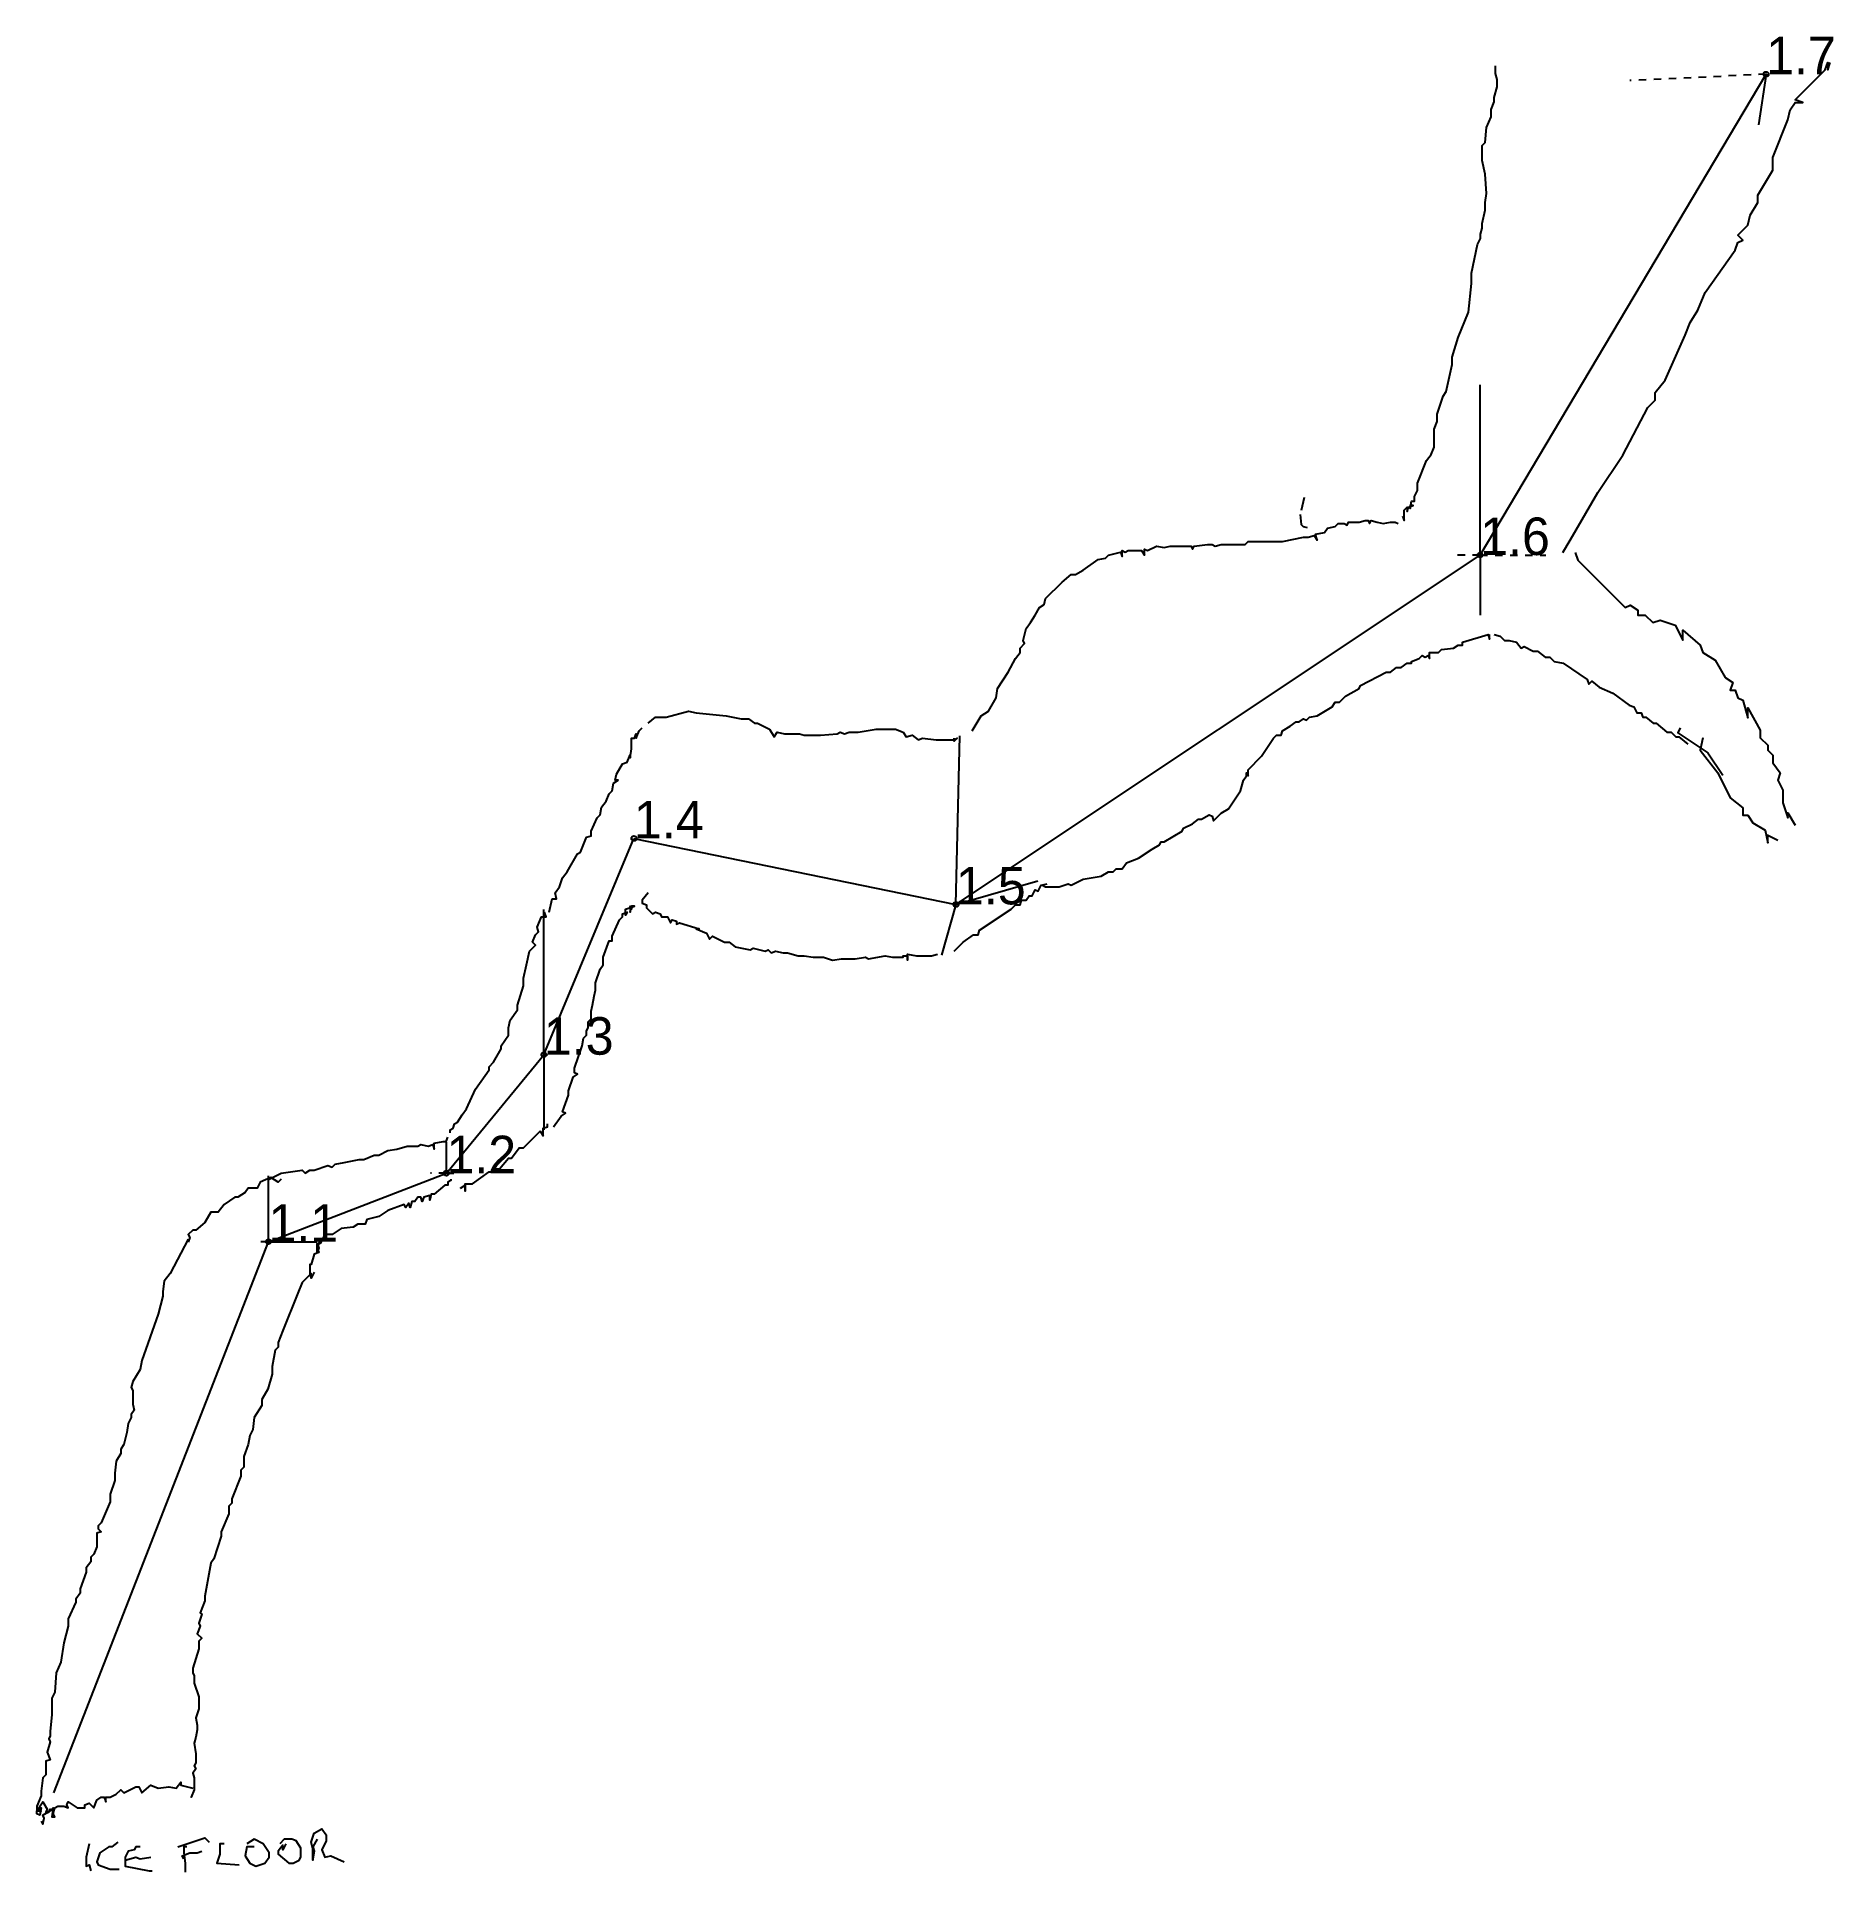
# Model space of a CAD drawing. Header units: millimetres. Extents: x -0.7 to 71.2, y -3.2 to 70.2.
import ezdxf

# ---------------------------------------------------------------- set-up
doc = ezdxf.new("R2010")
doc.units = ezdxf.units.MM
doc.linetypes.add('DASH', pattern=[0.6, 0.3, -0.3])

msp = doc.modelspace()

# ---------------------------------------------------------------- linework, layer by layer
at = {"layer": 'Black', "color": 0}
for points in [[(53.94, 51.05), (54, 50.87), (54, 51.29), (54.12, 51.41), (54.12, 51.23), (54.18, 51.41), (54.36, 51.47), (54.24, 51.47), (54.24, 51.35), (54.3, 51.65), (54.42, 51.65), (54.42, 51.83), (54.54, 52.07), (54.54, 52.37), (54.9, 53.27), (55.08, 53.51), (55.2, 53.81), (55.2, 54.53), (55.32, 54.83), (55.32, 55.13), (55.56, 55.85), (55.68, 56.03), (55.92, 57.11), (55.92, 57.41), (56.16, 58.19), (56.58, 59.21), (56.7, 60.35), (56.7, 60.77), (56.94, 61.91), (57.06, 62.15), (57.06, 62.33), (57.12, 62.57), (57.12, 62.75), (57.24, 63.29), (57.24, 63.59), (57.3, 63.95), (57.24, 64.73), (57.12, 65.27), (57.12, 65.87), (57.24, 65.99), (57.3, 66.59), (57.48, 67.01), (57.48, 67.31), (57.6, 67.61), (57.6, 67.79), (57.72, 68.21), (57.72, 68.51), (57.66, 68.75), (57.66, 69.05), (57.66, 69.05)], [(60.34, 49.59), (60.64, 50.09), (61.74, 51.99), (62.74, 53.49), (63.74, 55.39), (64.04, 55.69), (64.04, 55.99), (64.44, 56.49), (65.24, 58.29), (65.44, 58.79), (65.74, 59.29), (66.04, 59.99), (67.24, 61.69), (67.34, 61.99), (67.54, 62.09), (67.34, 62.29), (67.74, 62.69), (67.84, 63.09), (68.14, 63.59), (68.14, 63.89), (68.74, 64.89), (68.74, 65.39), (69.34, 66.89), (69.44, 67.29), (69.64, 67.59), (69.94, 67.59), (69.64, 67.69), (70.84, 68.89), (70.94, 69.19), (70.94, 68.89), (71.04, 69.19)], [(36.72, 42.47), (37.08, 43.07), (37.38, 43.25), (37.68, 43.79), (37.68, 43.79), (37.74, 44.15), (38.16, 44.81), (38.46, 45.35), (38.64, 45.59), (38.64, 45.77), (38.82, 45.95), (38.76, 46.07), (38.88, 46.55), (39.06, 46.79), (39.24, 47.09), (39.42, 47.39), (39.6, 47.51), (39.66, 47.75), (40.32, 48.41), (40.68, 48.71), (40.86, 48.71), (41.16, 48.89), (41.76, 49.31), (42.06, 49.37), (42.18, 49.49), (42.66, 49.61), (42.72, 49.43), (42.72, 49.67), (42.84, 49.61), (42.96, 49.67), (43.5, 49.67), (43.62, 49.49), (43.62, 49.49), (43.62, 49.73), (43.74, 49.67), (44.1, 49.85), (44.4, 49.79), (44.64, 49.85), (45.48, 49.85), (45.54, 49.73), (45.6, 49.85), (46.14, 49.91), (46.32, 49.91), (46.44, 49.85), (46.68, 49.91), (47.64, 49.91), (47.76, 50.03), (49.14, 50.03), (49.98, 50.21), (50.16, 50.21), (50.4, 50.27), (50.52, 50.09), (50.46, 50.33), (50.82, 50.39), (50.94, 50.57), (51.24, 50.63), (51.36, 50.75), (51.6, 50.75), (51.72, 50.69), (51.78, 50.81), (52.2, 50.81), (52.44, 50.87), (52.56, 50.87), (52.62, 50.75), (52.68, 50.87), (52.92, 50.81), (53.16, 50.75), (53.46, 50.81), (53.64, 50.81), (53.76, 50.75)], [(60.84, 49.59), (60.94, 49.29), (62.84, 47.39), (63.04, 47.49), (63.34, 47.29), (63.34, 47.09), (63.64, 47.09), (63.94, 46.79), (64.24, 46.89), (64.84, 46.69), (65.14, 46.09), (65.14, 46.49), (65.84, 45.89), (65.94, 45.59), (66.44, 45.29), (66.84, 44.59), (67.14, 44.39), (67.04, 44.09), (67.24, 44.09), (67.34, 43.79), (67.54, 43.69), (67.74, 42.99), (67.74, 43.39), (68.24, 42.49), (68.24, 42.19), (68.54, 41.89), (68.54, 41.69), (68.74, 41.49), (68.74, 41.19), (69.04, 40.79), (68.94, 40.49), (69.14, 40.09), (69.14, 39.59), (69.34, 38.99), (69.34, 39.19), (69.64, 38.69)], [(19.8, 35.21), (19.8, 35.21), (19.92, 35.75), (20.1, 35.75), (20.04, 35.99), (20.22, 36.23), (20.34, 36.59), (20.52, 36.83), (20.94, 37.55), (21.06, 37.61), (21.3, 38.21), (21.48, 38.27), (21.48, 38.45), (21.72, 38.99), (21.84, 39.11), (21.9, 39.41), (22.08, 39.65), (22.2, 39.95), (22.32, 40.07), (22.38, 40.37), (22.56, 40.49), (22.44, 40.49), (22.5, 40.73), (22.74, 41.15), (22.92, 41.21), (23.04, 41.51), (23.04, 41.39), (23.1, 41.75), (23.1, 42.17), (23.22, 42.17), (23.28, 42.35), (23.28, 42.17), (23.4, 42.47), (23.52, 42.59)], [(23.76, 42.77), (24.06, 43.01), (24.48, 43.01), (25.38, 43.25), (25.68, 43.19), (26.88, 43.07), (27.48, 42.95), (27.78, 42.95), (28.02, 42.77), (28.14, 42.77), (28.62, 42.53), (28.8, 42.23), (28.92, 42.41), (29.22, 42.35), (29.82, 42.35), (30, 42.29), (30.66, 42.29), (31.32, 42.35), (31.44, 42.41), (31.62, 42.35), (31.8, 42.41), (32.16, 42.41), (32.88, 42.53), (33.66, 42.53), (33.96, 42.41), (34.08, 42.23), (34.32, 42.29), (34.56, 42.11), (34.74, 42.17), (35.28, 42.11), (36, 42.11), (36.12, 42.17), (36, 42.05), (36, 42.17)], [(36, 33.65), (36.36, 34.01), (36.78, 34.31), (36.96, 34.31), (37.02, 34.49), (38.28, 35.33), (38.46, 35.51), (38.64, 35.51), (38.7, 35.69), (38.88, 35.69), (39, 35.87), (39.12, 35.87), (39.24, 36.11), (39.36, 36.05), (39.48, 36.29), (39.72, 36.35)], [(15.84, 26.39), (15.84, 26.39), (15.84, 26.51), (15.96, 26.57), (16.02, 26.75), (16.14, 26.81), (16.32, 27.11), (16.5, 27.35), (16.86, 28.13), (17.4, 28.91), (17.4, 29.03), (17.58, 29.21), (17.88, 29.75), (17.88, 29.87), (18.18, 30.29), (18.18, 30.59), (18.24, 30.89), (18.54, 31.31), (18.54, 31.49), (18.78, 32.27), (18.78, 32.57), (18.9, 33.11), (19.02, 33.65), (19.26, 33.89), (19.14, 34.01), (19.26, 34.31), (19.38, 34.43), (19.32, 34.61), (19.5, 35.03), (19.68, 35.03), (19.62, 35.21)], [(16.26, 24.17), (16.26, 24.17), (16.44, 24.29), (16.44, 24.05), (16.44, 24.35), (16.74, 24.35), (17.4, 24.83), (17.52, 24.83), (17.7, 24.95), (17.82, 24.95), (18.18, 25.37), (18.3, 25.37), (18.6, 25.79), (18.78, 25.79), (19.44, 26.45), (19.56, 26.27), (19.56, 26.57), (19.74, 26.63), (19.74, 26.75), (19.74, 26.75)], [(8.61, 24.54), (9.09, 24.78), (9.93, 24.9), (10.05, 24.78), (10.23, 24.9), (10.41, 24.9), (10.95, 25.08), (11.13, 25.02), (11.25, 25.14), (11.61, 25.2), (12.21, 25.32), (12.39, 25.32), (12.81, 25.5), (12.99, 25.5), (13.35, 25.68), (13.71, 25.74), (14.13, 25.86), (14.55, 25.86), (14.67, 25.92), (14.97, 25.86), (15.15, 25.92), (15.21, 25.74), (15.21, 25.98), (15.57, 26.04), (15.69, 26.04), (15.75, 26.22)], [(9.09, 24.54), (8.97, 24.42), (8.67, 24.6), (8.25, 24.42), (8.13, 24.18), (7.77, 24.18), (7.65, 24), (7.35, 23.82), (7.23, 23.82), (6.81, 23.52), (6.57, 23.22), (6.27, 23.22), (6.03, 22.8), (5.67, 22.5), (5.55, 22.5), (5.37, 22.32), (5.43, 22.2), (5.37, 22.02)], [(15.87, 24.54), (15.87, 24.48), (15.75, 24.42), (15.75, 24.3), (15.63, 24.3), (15.21, 23.94), (15.09, 23.94), (15.03, 23.7), (15.03, 23.88), (14.79, 23.82), (14.73, 23.64), (14.67, 23.82), (14.55, 23.82), (14.43, 23.64), (14.31, 23.64), (14.25, 23.4), (14.19, 23.58), (14.07, 23.4), (14.01, 23.52), (13.35, 23.28), (12.99, 23.04), (12.51, 22.92), (12.45, 22.74), (12.15, 22.74), (11.97, 22.62), (11.49, 22.56), (11.13, 22.32), (10.83, 22.32), (10.65, 21.96), (10.71, 22.14), (10.65, 21.96), (10.65, 22.14), (10.53, 21.78), (10.53, 21.96), (10.59, 21.78), (10.53, 21.6), (10.53, 21.78), (10.59, 21.6), (10.41, 21.54), (10.29, 21.12), (10.23, 21.12), (10.23, 20.64)], [(5.37, 22.14), (4.65, 20.76), (4.41, 20.46), (4.35, 20.04), (4.35, 19.86), (4.17, 19.14), (3.51, 17.28), (3.45, 16.92), (3.15, 16.44), (3.09, 16.2), (3.15, 16.08), (3.15, 15.54), (3.21, 15.3), (3.09, 15.12), (3.09, 15), (2.97, 14.76), (2.91, 14.4), (2.79, 13.92), (2.67, 13.74), (2.67, 13.56), (2.49, 13.26), (2.43, 12.78), (2.43, 12.48), (2.25, 11.94), (2.25, 11.64), (1.89, 10.8), (1.77, 10.68), (1.77, 10.56), (1.89, 10.44), (1.71, 10.38), (1.71, 9.84), (1.59, 9.54), (1.47, 9.42), (1.47, 9.24), (1.29, 9), (1.29, 8.82), (1.05, 8.16), (1.05, 7.98), (0.87, 7.74), (0.87, 7.62), (0.57, 6.96), (0.57, 6.66), (0.39, 6), (0.27, 5.22), (0.09, 4.8), (0.03, 4.02), (-0.09, 3.78), (-0.09, 3.12), (-0.15, 2.46), (-0.15, 2.28), (-0.21, 2.16), (-0.15, 2.04), (-0.27, 1.62), (-0.15, 1.32), (-0.33, 1.26), (-0.33, 0.72), (-0.45, 0.6), (-0.51, 0.06), (-0.51, -0.12), (-0.69, -0.54), (-0.69, -0.72), (-0.57, -0.72)], [(5.43, 22.38), (5.43, 22.38)], [(10.41, 20.82), (10.29, 20.58), (10.29, 20.76), (9.93, 20.4), (9.75, 19.98), (9.15, 18.48), (8.97, 18), (8.97, 17.82), (8.85, 17.7), (8.73, 17.04), (8.73, 16.74), (8.55, 16.14), (8.31, 15.72), (8.31, 15.48), (8.01, 15), (7.95, 14.52), (7.83, 14.28), (7.77, 13.92), (7.59, 13.44), (7.59, 13.02), (7.47, 12.9), (7.47, 12.66), (7.11, 11.76), (7.11, 11.58), (6.99, 11.46), (6.99, 11.16), (6.69, 10.44), (6.69, 10.26), (6.39, 9.36), (6.27, 9.18), (6.03, 7.86), (6.03, 7.68), (5.85, 7.2), (5.91, 7.14), (5.79, 6.78), (5.85, 6.66), (5.73, 6.36), (5.91, 6.18), (5.79, 6.06), (5.79, 5.76), (5.55, 4.98), (5.55, 4.8), (5.61, 4.68), (5.61, 4.38), (5.79, 3.84), (5.79, 3.36), (5.67, 3), (5.73, 2.7), (5.73, 2.52), (5.67, 2.22), (5.61, 1.98), (5.67, 1.56), (5.67, 1.2), (5.61, 1.08), (5.67, 0.96), (5.55, 0.78), (5.61, 0.6), (5.61, 0.12), (5.49, -0.18), (5.49, -0.18)], [(-0.51, -1.14), (-0.45, -1.26), (-0.39, -1.02), (-0.45, -0.9), (-0.15, -0.72), (-0.03, -0.6), (-0.09, -0.96), (0.03, -0.96), (-0.03, -0.84), (0.03, -0.6), (0.15, -0.54), (0.39, -0.54), (0.57, -0.6), (0.51, -0.48), (0.57, -0.36), (0.93, -0.6), (1.23, -0.6), (1.23, -0.48), (1.41, -0.42), (1.59, -0.6), (1.71, -0.3), (1.89, -0.18), (2.01, -0.18), (2.07, -0.36), (2.07, -0.18), (2.25, -0.18), (2.49, -0.06), (2.67, 0.12), (2.79, 0), (3.27, 0.24), (3.39, 0.24), (3.51, 0), (3.87, 0.3), (4.17, 0.18), (4.59, 0.24), (4.89, 0.18), (5.07, 0.42), (5.07, 0.3), (5.55, 0.18)], [(-0.51, -0.78), (-0.57, -0.66), (-0.51, -0.6), (-0.57, -0.9), (-0.69, -0.84), (-0.69, -0.72), (-0.45, -0.36), (-0.27, -0.66), (-0.33, -0.78), (-0.21, -0.78), (-0.15, -0.66), (-0.03, -0.72)], [(10.53, -1.86), (10.35, -2.16), (10.41, -2.34), (10.35, -2.64), (10.35, -2.7), (10.35, -2.22), (10.29, -1.98), (10.41, -1.62), (10.71, -1.44), (10.89, -1.68), (10.89, -1.92), (10.71, -2.28), (10.83, -2.58), (11.07, -2.52), (11.61, -2.76)], [(1.41, -2.04), (1.29, -2.58), (1.29, -2.94), (1.41, -2.88), (1.47, -3.12)], [(2.55, -1.98), (2.31, -2.16), (2.19, -2.16), (1.83, -2.4), (1.71, -2.76), (1.77, -2.88), (2.25, -3.06), (2.61, -3.06)], [(3.45, -2.16), (3.27, -2.16), (3.21, -2.28), (2.97, -2.34), (2.85, -2.58), (2.85, -2.94), (3.81, -3.12), (3.93, -3.12)], [(4.95, -2.16), (6.03, -1.8), (6.21, -1.98)], [(5.31, -2.16), (5.19, -2.16), (5.19, -2.4), (5.25, -2.82), (5.25, -3.18)], [(6.81, -2.04), (6.63, -2.04), (6.63, -2.46), (6.51, -2.82), (7.41, -2.88)], [(8.01, -2.16), (7.71, -2.16), (7.65, -2.52), (7.83, -2.82), (8.07, -2.94), (8.43, -2.82), (8.61, -2.58), (8.61, -2.4), (8.37, -2.04), (8.01, -1.86), (7.71, -2.04)], [(9.27, -2.04), (9.15, -2.28), (9.15, -2.1), (8.97, -2.34), (8.97, -2.46), (9.39, -2.82), (9.57, -2.82), (9.81, -2.7), (9.87, -2.58), (9.87, -2.22), (9.69, -1.92), (9.51, -1.86), (9.21, -1.86), (9.03, -2.04)], [(2.85, -2.7), (3.27, -2.58), (3.45, -2.64), (3.87, -2.58)], [(5.19, -2.64), (5.13, -2.52), (5.43, -2.4), (5.73, -2.4), (5.91, -2.34)]]:
    msp.add_lwpolyline(points, dxfattribs=at)
at = {"layer": 'Blue', "color": 5}
for points in [[(39.54, 36.29), (39.66, 36.23), (40.2, 36.23), (40.56, 36.35), (40.68, 36.29), (41.16, 36.53), (41.88, 36.65), (42.18, 36.83), (42.36, 36.83), (42.48, 36.95), (42.72, 36.95), (42.9, 37.19), (43.38, 37.37), (43.92, 37.73), (44.22, 37.91), (44.28, 38.03), (44.4, 38.03), (45.12, 38.45), (45.18, 38.57), (45.54, 38.75), (45.78, 38.93), (45.9, 38.93), (46.2, 39.11), (46.32, 39.05), (46.38, 38.87), (46.68, 39.17), (46.98, 39.35), (47.46, 40.07), (47.58, 40.49), (47.7, 40.67), (47.7, 40.79), (47.76, 40.67), (47.76, 40.91), (48.3, 41.45), (48.78, 42.17), (48.9, 42.29), (49.08, 42.29), (49.14, 42.47), (49.44, 42.65), (49.68, 42.83), (49.8, 42.83), (49.98, 42.95), (50.1, 42.89), (50.22, 43.01), (50.52, 43.07), (51.12, 43.43), (51.24, 43.61), (51.42, 43.61), (51.66, 43.85), (52.2, 44.15), (52.26, 44.27), (53.28, 44.81), (53.46, 44.81), (53.7, 44.99), (53.88, 44.99), (54.12, 45.17), (54.3, 45.17), (54.3, 45.23), (54.6, 45.35), (54.72, 45.47), (54.84, 45.41), (54.96, 45.47), (55.02, 45.35), (55.02, 45.59), (55.38, 45.59), (55.5, 45.71), (55.98, 45.77), (56.16, 45.89), (56.34, 45.89), (56.34, 46.01), (57.36, 46.31), (57.42, 46.13), (57.42, 46.13), (57.42, 46.31)], [(57.6, 46.31), (57.84, 46.25), (58.02, 46.07), (58.2, 46.07), (58.5, 46.01), (58.68, 45.77), (58.8, 45.83), (59.16, 45.65), (59.34, 45.65), (59.64, 45.41), (59.82, 45.41), (60, 45.23), (60.36, 45.17), (61.32, 44.51), (61.38, 44.33), (61.5, 44.45), (61.8, 44.21), (62.34, 43.97), (63, 43.49), (63.18, 43.43), (63.3, 43.19), (63.48, 43.19), (63.54, 43.01), (63.66, 43.01), (63.96, 42.77), (64.08, 42.77), (64.5, 42.41), (64.68, 42.41), (64.86, 42.23), (64.98, 42.23), (65.34, 41.93)], [(65.04, 42.59), (64.94, 42.39), (66.14, 41.59), (66.74, 40.69)], [(65.94, 42.19), (65.84, 41.69), (66.54, 40.79), (67.04, 39.79), (67.54, 39.39), (67.54, 39.09), (67.74, 39.09), (67.94, 38.79), (68.44, 38.49), (68.54, 37.99), (68.54, 38.29), (68.94, 38.09)], [(23.76, 35.99), (23.52, 35.69), (23.52, 35.69), (23.52, 35.57), (23.7, 35.51), (23.7, 35.39), (23.94, 35.15), (24.06, 35.21), (24.24, 35.15), (24.3, 35.03), (24.54, 35.03), (24.66, 34.79), (24.72, 34.91), (24.9, 34.85), (24.9, 34.73), (25.02, 34.79), (25.8, 34.55), (25.68, 34.55), (26.1, 34.37), (26.22, 34.13), (26.34, 34.25), (26.82, 34.01), (27, 34.01), (27.24, 33.83), (27.84, 33.71), (27.96, 33.77), (28.44, 33.65), (28.56, 33.71), (28.68, 33.59), (28.86, 33.65), (29.16, 33.59), (29.34, 33.59), (29.76, 33.47), (30, 33.47), (30.36, 33.41), (30.78, 33.41), (31.14, 33.29), (31.5, 33.35), (32.04, 33.35), (32.46, 33.41), (32.58, 33.35), (33.24, 33.47), (33.54, 33.41), (33.96, 33.41), (33.96, 33.47), (34.14, 33.47), (34.14, 33.29), (34.14, 33.53), (34.5, 33.47), (35.1, 33.47), (35.34, 33.53)], [(19.98, 26.63), (20.28, 27.05), (20.46, 27.17), (20.34, 27.23), (20.58, 27.89), (20.58, 28.07), (20.76, 28.61), (20.94, 28.73), (20.82, 28.79), (20.82, 28.97), (21.12, 29.87), (21.18, 30.17), (21.3, 30.29), (21.3, 30.47), (21.36, 30.59), (21.36, 30.83), (21.48, 30.95), (21.48, 31.25), (21.54, 31.49), (21.6, 31.85), (21.66, 32.09), (21.66, 32.39), (21.84, 32.93), (21.96, 33.11), (21.96, 33.41), (22.2, 34.07), (22.32, 34.07), (22.32, 34.25), (22.62, 34.91), (22.74, 35.03), (22.74, 35.15), (22.92, 35.21), (22.86, 35.09), (22.86, 35.33), (23.22, 35.45), (23.1, 35.45), (23.1, 35.45), (23.1, 35.45), (23.1, 35.33), (23.04, 35.45), (23.04, 35.45), (23.04, 35.45), (23.04, 35.21), (23.1, 35.45), (23.04, 35.33)]]:
    msp.add_lwpolyline(points, dxfattribs=at)
at = {"layer": 'Gray', "color": 9}
for points in [[(50, 51.79), (49.88, 51.27)], [(49.84, 51.11), (49.88, 50.71), (49.96, 50.63), (50.12, 50.59)]]:
    msp.add_lwpolyline(points, dxfattribs=at)
at = {"layer": 'Shots', "color": 1}
for p, q in [((57.04, 49.494), (68.476, 68.72)), ((36.076, 35.524), (57.04, 49.494)), ((19.594, 29.514), (23.196, 38.162)), ((23.196, 38.162), (36.076, 35.524)), ((15.696, 24.774), (19.594, 29.514)), ((8.58, 22.036), (15.696, 24.774)), ((0, 0), (8.58, 22.036))]:
    msp.add_line(p, q, dxfattribs=at)
for centre in [(68.476, 68.72), (57.04, 49.494), (23.196, 38.162), (36.076, 35.524), (19.594, 29.514), (15.696, 24.774), (8.58, 22.036)]:
    msp.add_circle(centre, 0.1, dxfattribs=at)
at = {"layer": 'XSect', "color": 1, "linetype": 'DASH'}
for p, q in [((68.476, 68.72), (63.026, 68.464)), ((68.476, 68.72), (68.582, 68.638)), ((57.04, 49.494), (55.972, 49.494)), ((57.04, 49.494), (59.662, 49.494)), ((19.594, 29.514), (19.59, 29.514)), ((19.594, 29.514), (19.74, 29.514)), ((15.696, 24.774), (15.054, 24.774)), ((15.696, 24.774), (16.27, 24.774)), ((8.58, 22.036), (8.062, 22.036))]:
    msp.add_line(p, q, dxfattribs=at)
at = {"layer": 'XSect', "color": 1}
for p, q in [((68.476, 68.72), (68.166, 66.702)), ((57.04, 49.494), (57.04, 56.294)), ((57.04, 49.494), (57.04, 47.094)), ((36.076, 35.524), (36.228, 42.26)), ((36.076, 35.524), (39.35, 36.464)), ((19.594, 29.514), (19.594, 35.314)), ((36.076, 35.524), (35.496, 33.498)), ((19.594, 29.514), (19.594, 26.514)), ((15.696, 24.774), (15.696, 26.014)), ((8.58, 22.036), (8.58, 24.676)), ((8.58, 22.036), (10.526, 22.036))]:
    msp.add_line(p, q, dxfattribs=at)

# ---------------------------------------------------------------- texts
at = {"layer": 'Label'}
for s, p in [('1.7', (68.476, 68.72)), ('1.6', (57.04, 49.494)), ('1.4', (23.196, 38.162)), ('1.5', (36.076, 35.524)), ('1.3', (19.594, 29.514)), ('1.2', (15.696, 24.774)), ('1.1', (8.58, 22.036))]:
    msp.add_text(s, height=1.5, dxfattribs=at).set_placement(p)

doc.saveas('drawing.dxf')
